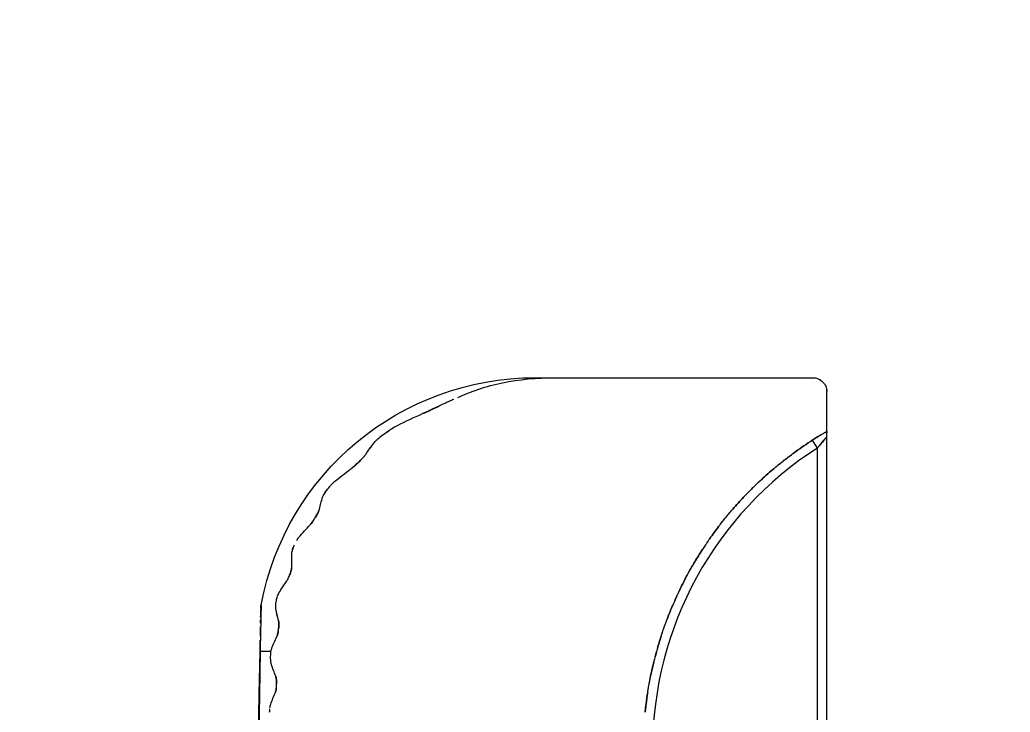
# Model space of a CAD drawing. Header units: inches. Extents: x -456 to 658, y -232 to 0.
# Drawn here: x -186.214 to -184.964, y -28.494 to -27.62 of the extents above; entities that cross this region are included whole.
import ezdxf

# ---------------------------------------------------------------- set-up
doc = ezdxf.new("R2010")
doc.units = ezdxf.units.IN
doc.header["$MEASUREMENT"] = 0
doc.styles.get("Standard").update_dxf_attribs({"font": 'arial.ttf'})
doc.dimstyles.get("Standard").update_dxf_attribs({"dimtxt": 0.18, "dimasz": 0.18, "dimexe": 0.18, "dimexo": 0.0625, "dimgap": 0.09, "dimtad": 0, "dimtih": 1, "dimtoh": 1, "dimdec": 4, "dimzin": 0, "dimdsep": 46, "dimtxsty": 'Standard', "dimcen": 0.09, "dimadec": 0, "dimazin": 0, "dimtfac": 1, "dimtdec": 4, "dimtofl": 0, "dimtmove": 0, "dimatfit": 3, "dimfxl": 1, "dimtolj": 1, "dimtzin": 0, "dimarcsym": 0})

# ---------------------------------------------------------------- blocks, each defined once
blk = doc.blocks.new('*D35')
at = {"color": 0, "lineweight": -2, "transparency": 16777216}
for p, q in [((-217.9538, -26.488), (-217.9538, -46.1394)), ((-184.9635, -33.0321), (-184.9635, -46.1394)), ((-215.7938, -43.9794), (-207.3241, -43.9794)), ((-187.1235, -43.9794), (-195.5932, -43.9794))]:
    blk.add_line(p, q, dxfattribs=at)
at = {"color": 0, "transparency": 16777216}
for points in [[(-215.7938, -43.6194), (-215.7938, -44.3394), (-217.9538, -43.9794)], [(-187.1235, -43.6194), (-187.1235, -44.3394), (-184.9635, -43.9794)]]:
    blk.add_solid(points, dxfattribs=at)
at = {"layer": 'Defpoints', "color": 0, "transparency": 16777216}
for p in [(-217.9538, -25.738), (-184.9635, -32.2821), (-217.9538, -43.9794)]:
    blk.add_point(p, dxfattribs=at)
at = {"color": 0, "transparency": 16777216, "insert": (-201.4587, -43.9794), "char_height": 3, "width": 9.467599, "attachment_point": 5}
blk.add_mtext('\\A1;1\'-8" MAX.', dxfattribs=at)

msp = doc.modelspace()

# ---------------------------------------------------------------- linework, layer by layer
at = {"color": 0, "linetype": 'Continuous', "lineweight": 0}
for p, q in [((-185.56345, -28.07205), (-185.21275, -28.07205)), ((-185.19515, -28.13998), (-185.19515, -28.08964)), ((-185.20688, -28.16083), (-185.2132, -28.15095)), ((-185.19515, -29.65523), (-185.19515, -28.14681)), ((-185.20688, -29.65523), (-185.20688, -28.16083)), ((-185.89676, -28.41773), (-185.91045, -28.41773))]:
    msp.add_line(p, q, dxfattribs=at)
at = {"color": 0, "linetype": 'Continuous', "lineweight": 0, "extrusion": (0, 0, -1)}
msp.add_arc((185.56345, -28.42387), 0.35182, 10.65181, 90, dxfattribs=at)
at = {"color": 0, "linetype": 'Continuous', "lineweight": 0}
msp.add_arc((-184.96354, -28.54114), 0.4515, 122.61294, 180, dxfattribs=at)
at = {"color": 0, "linetype": 'Continuous', "lineweight": 0, "extrusion": (0, 0, -1)}
for centre, major_axis, ratio, start_param, end_param in [((-185.55184, -28.25903), (0.32552, 0.0601), 0.5454421, -2.0726535, -1.9587978), ((-185.19711, -28.14626), (0.03912, 0.02314), 0.0976385, -1.5708037, -1.4631069), ((-185.49871, -28.25739), (0.29628, -0.03906), 0.6273998, -2.8555281, -2.7642934), ((-185.02483, -28.45233), (0.33392, 0.23043), 0.8757897, -1.6030653, -1.5385241), ((-185.30596, -28.35766), (0.59684, 0), 0.5, -2.5953935, -2.5359741), ((-185.03884, -28.45654), (0.30077, 0.26769), 0.8691796, -1.5985749, -1.5430201), ((-185.32748, -28.26473), (-0.51098, -0.00002), 0.4999967, 0.1055566, 0.1642987), ((-185.32759, -28.26474), (-0.51087, 0), 0.5, 0.1055342, 0.1642887), ((-185.05099, -28.462), (0.26835, 0.29654), 0.8633424, -1.5958756, -1.5457273), ((-185.25887, -28.40147), (0.6549, 0), 0.5, -2.7384665, -2.6885471), ((-184.24216, -28.46804), (-1.16624, 0.00007), 0.5000178, 0.3408843, 0.368076), ((-185.27326, -28.2999), (-0.59722, -0.00001), 0.5, -0.0277504, 0.022051), ((-185.27336, -28.29991), (-0.59712, 0), 0.5, -0.0277655, 0.0220437), ((-184.0958, -28.49265), (-1.32066, 0.00009), 0.5000163, 0.2829601, 0.3064939), ((-185.23739, -28.44037), (-0.67744, 0), 0.5, 0.2904201, 0.3365728), ((-185.23747, -28.44036), (-0.67735, 0), 0.5, 0.2904171, 0.3365757), ((-183.96237, -28.51103), (-1.45907, 0.00012), 0.5000155, 0.2317102, 0.2527058), ((-185.24176, -28.34483), (-0.65149, 0.0135), 0.498164, -0.1455945, -0.0996637), ((-185.24447, -28.33478), (-0.6488, 0), 0.5, -0.1353535, -0.0892223), ((-183.84518, -28.52408), (-1.57912, 0.00016), 0.5000146, 0.1851691, 0.2043651), ((-185.23326, -28.47728), (-0.67466, 0), 0.5000004, 0.1894875, 0.2345814), ((-185.23334, -28.47727), (-0.67457, 0), 0.5, 0.1894861, 0.2345854), ((-183.74684, -28.53274), (-1.67897, 0.00021), 0.5000143, 0.1419733, 0.1598901), ((-185.88711, -28.41814), (-0.02345, 0.00041), 0.0008744, 0, 0.1001086), ((-185.89492, -28.42386), (-0.00022, -0.01166), 0.1972642, -4.7188611, -4.1619055), ((-185.7869, -28.95159), (-0.10717, 0.53992), 0.0495654, -0.1404817, -0.0783634), ((-184.66639, -28.3307), (-1.24708, 0), 0.5, -0.19075, -0.166517), ((-183.66935, -28.5379), (-1.75714, 0.00029), 0.5000136, 0.1011233, 0.1181506), ((-184.66872, -28.59817), (-1.2494, 0), 0.5, 0.1836268, 0.2078935), ((-183.61417, -28.54056), (-1.81255, 0.00046), 0.5000135, 0.0618181, 0.078266)]:
    msp.add_ellipse(centre, major_axis=major_axis, ratio=ratio, start_param=start_param, end_param=end_param, dxfattribs=at)
at = {"color": 0, "linetype": 'Continuous', "lineweight": 0}
for centre, major_axis, ratio, start_param, end_param in [((-184.24226, -28.46796), (-1.16613, 0), 0.5, -0.3681092, -0.340915), ((-184.0959, -28.49257), (-1.32056, 0), 0.5, -0.3065305, -0.2829949), ((-183.96247, -28.51092), (-1.45896, 0), 0.5, -0.2527484, -0.2317513), ((-183.84529, -28.52395), (-1.57902, 0), 0.5, -0.204415, -0.1852177), ((-183.74695, -28.53257), (-1.67886, 0), 0.5, -0.1599533, -0.1420353), ((-185.88711, -28.41814), (-0.02345, 0.00041), 0.0008744, -0.1001086, 0), ((-183.66946, -28.53768), (-1.75703, 0), 0.5, -0.1182333, -0.1012049), ((-183.61427, -28.5402), (-1.81245, 0), 0.5, -0.0783946, -0.0619458)]:
    msp.add_ellipse(centre, major_axis=major_axis, ratio=ratio, start_param=start_param, end_param=end_param, dxfattribs=at)
for points, knots in [([(-185.66105, -28.0971), (-185.65264, -28.09308), (-185.64375, -28.08951), (-185.63438, -28.08642), (-185.62481, -28.08325), (-185.61483, -28.08061), (-185.60444, -28.07847), (-185.58358, -28.07419), (-185.56142, -28.07205), (-185.53797, -28.07205)], [0, 0, 0, 0, 0.25, 0.25, 0.25, 0.5, 0.5, 0.5, 1, 1, 1, 1]), ([(-185.21275, -28.07205), (-185.21041, -28.07205), (-185.20817, -28.0725), (-185.20601, -28.07339), (-185.20386, -28.07428), (-185.20196, -28.07556), (-185.20031, -28.07721), (-185.19866, -28.07885), (-185.19739, -28.08076), (-185.19649, -28.08291), (-185.1956, -28.08507), (-185.19515, -28.08731), (-185.19515, -28.08964)], [0, 0, 0, 0, 0.25, 0.25, 0.25, 0.5, 0.5, 0.5, 0.75, 0.75, 0.75, 1, 1, 1, 1]), ([(-185.70535, -28.11742), (-185.70389, -28.1168), (-185.70216, -28.11602), (-185.70032, -28.11518), (-185.69848, -28.11433), (-185.69663, -28.11347), (-185.69478, -28.11261), (-185.69108, -28.11087), (-185.68732, -28.1091), (-185.68333, -28.10726)], [0, 0, 0, 0, 0.00013705041, 0.00013705041, 0.00013705041, 0.00027410083, 0.00027410083, 0.00027410083, 0.00054820165, 0.00054820165, 0.00054820165, 0.00054820165]), ([(-185.66606, -28.09941), (-185.66788, -28.10022), (-185.66969, -28.10105), (-185.6715, -28.10186), (-185.67338, -28.1027), (-185.67529, -28.10358), (-185.67673, -28.10423), (-185.67683, -28.10427), (-185.67693, -28.10432), (-185.67703, -28.10436)], [0.00014293692, 0.00014293692, 0.00014293692, 0.00014293692, 0.00027686994, 0.00027686994, 0.00027686994, 0.00041530491, 0.00041530491, 0.00041530491, 0.0004248647, 0.0004248647, 0.0004248647, 0.0004248647]), ([(-185.6951, -28.11276), (-185.69529, -28.11284), (-185.69549, -28.11293), (-185.69568, -28.11302), (-185.69933, -28.11469), (-185.7029, -28.11638), (-185.70535, -28.11742)], [0.0008142696, 0.0008142696, 0.0008142696, 0.0008142696, 0.00082854809, 0.00082854809, 0.00082854809, 0.0011033563, 0.0011033563, 0.0011033563, 0.0011033563]), ([(-185.75325, -28.14244), (-185.75227, -28.14172), (-185.75089, -28.14073), (-185.74902, -28.13946), (-185.74715, -28.13819), (-185.74578, -28.13731), (-185.7446, -28.13657), (-185.74342, -28.13584), (-185.74207, -28.13501), (-185.74076, -28.13426), (-185.73946, -28.13351), (-185.7382, -28.13281), (-185.73718, -28.13229)], [0.00037849288, 0.00037849288, 0.00037849288, 0.00037849288, 0.00048990041, 0.00048990041, 0.00048990041, 0.00060130794, 0.00060130794, 0.00060130794, 0.00071271548, 0.00071271548, 0.00071271548, 0.00082412301, 0.00082412301, 0.00082412301, 0.00082412301]), ([(-185.76512, -28.1526), (-185.76422, -28.15151), (-185.76249, -28.14979), (-185.76038, -28.14804), (-185.75827, -28.14629), (-185.75604, -28.14448), (-185.75325, -28.14244)], [0, 0, 0, 0, 0.00018924644, 0.00018924644, 0.00018924644, 0.00037849287, 0.00037849287, 0.00037849287, 0.00037849287]), ([(-185.76015, -28.14785), (-185.76011, -28.14781), (-185.76008, -28.14778), (-185.76004, -28.14775), (-185.75798, -28.14601), (-185.75575, -28.14427), (-185.75325, -28.14244)], [0.0001857024, 0.0001857024, 0.0001857024, 0.0001857024, 0.00018924644, 0.00018924644, 0.00018924644, 0.00037849287, 0.00037849287, 0.00037849287, 0.00037849287]), ([(-185.19937, -28.14244), (-185.20308, -28.14463), (-185.20597, -28.14644), (-185.20876, -28.14814), (-185.21156, -28.14984), (-185.21413, -28.15155), (-185.21576, -28.1526)], [0.00010530809, 0.00010530809, 0.00010530809, 0.00010530809, 0.00032616631, 0.00032616631, 0.00032616631, 0.00054702454, 0.00054702454, 0.00054702454, 0.00054702454]), ([(-185.19516, -28.13998), (-185.19516, -28.13998), (-185.19515, -28.14007), (-185.19515, -28.14026), (-185.19515, -28.14056), (-185.19515, -28.1411), (-185.19515, -28.14182)], [0, 0, 0, 0, 0.00007383059, 0.00007383059, 0.00007383059, 0.00018777545, 0.00018777545, 0.00018777545, 0.00018777545]), ([(-185.21576, -28.1526), (-185.21479, -28.15197), (-185.21359, -28.1512), (-185.21225, -28.15035), (-185.21098, -28.14954), (-185.20968, -28.14872), (-185.20837, -28.1479)], [0, 0, 0, 0, 0.00011205801, 0.00011205801, 0.00011205801, 0.00021853454, 0.00021853454, 0.00021853454, 0.00021853454]), ([(-185.19515, -28.14681), (-185.19515, -28.14681), (-185.19524, -28.1469), (-185.1954, -28.14708), (-185.19548, -28.14717), (-185.19559, -28.14729), (-185.19572, -28.14744), (-185.19584, -28.14758), (-185.19599, -28.14775), (-185.19616, -28.14793), (-185.19649, -28.14831), (-185.19689, -28.14876), (-185.19736, -28.14929), (-185.19782, -28.14982), (-185.19835, -28.15044), (-185.19891, -28.15109), (-185.19948, -28.15175), (-185.20008, -28.15246), (-185.20071, -28.15321), (-185.20135, -28.15397), (-185.20202, -28.15478), (-185.2027, -28.15561), (-185.20406, -28.15727), (-185.20546, -28.15901), (-185.20688, -28.16083)], [0, 0, 0, 0, 0.00006305419, 0.00006305419, 0.00006305419, 0.00009615135, 0.00009615135, 0.00009615135, 0.0001292485, 0.0001292485, 0.0001292485, 0.00019544281, 0.00019544281, 0.00019544281, 0.00026163712, 0.00026163712, 0.00026163712, 0.00032783143, 0.00032783143, 0.00032783143, 0.00039402574, 0.00039402574, 0.00039402574, 0.00052641448, 0.00052641448, 0.00052641448, 0.00052641448]), ([(-185.19515, -28.14681), (-185.19515, -28.14681), (-185.19565, -28.14732), (-185.19644, -28.14825), (-185.19724, -28.14918), (-185.19831, -28.15036), (-185.19944, -28.15171), (-185.20058, -28.15306), (-185.20181, -28.1545), (-185.20299, -28.15596), (-185.20417, -28.15742), (-185.20542, -28.15896), (-185.20688, -28.16083)], [0, 0, 0, 0, 0.00013160362, 0.00013160362, 0.00013160362, 0.00026320724, 0.00026320724, 0.00026320724, 0.00039481086, 0.00039481086, 0.00039481086, 0.00052641448, 0.00052641448, 0.00052641448, 0.00052641448]), ([(-185.77695, -28.16873), (-185.77764, -28.16964), (-185.77855, -28.17072), (-185.77958, -28.17182), (-185.78117, -28.17352), (-185.78293, -28.17538), (-185.7852, -28.17762)], [0.00005850821, 0.00005850821, 0.00005850821, 0.00005850821, 0.00016693587, 0.00016693587, 0.00016693587, 0.00033387174, 0.00033387174, 0.00033387174, 0.00033387174]), ([(-185.77991, -28.17217), (-185.7799, -28.17216), (-185.77989, -28.17215), (-185.77988, -28.17214), (-185.77907, -28.17126), (-185.77832, -28.17041), (-185.77764, -28.16959), (-185.77696, -28.16878), (-185.77641, -28.16805), (-185.77604, -28.16747)], [0.00053407626, 0.00053407626, 0.00053407626, 0.00053407626, 0.0005350756, 0.0005350756, 0.0005350756, 0.00061937099, 0.00061937099, 0.00061937099, 0.00070366638, 0.00070366638, 0.00070366638, 0.00070366638]), ([(-185.25065, -28.17762), (-185.24947, -28.17669), (-185.24829, -28.17576), (-185.24708, -28.17483), (-185.24587, -28.1739), (-185.24469, -28.17298), (-185.24337, -28.17199), (-185.24071, -28.16999), (-185.23862, -28.16843), (-185.2373, -28.16747)], [0.00037790384, 0.00037790384, 0.00037790384, 0.00037790384, 0.00047585237, 0.00047585237, 0.00047585237, 0.0005738009, 0.0005738009, 0.0005738009, 0.00076969796, 0.00076969796, 0.00076969796, 0.00076969796]), ([(-185.25065, -28.17762), (-185.2482, -28.17568), (-185.24584, -28.17386), (-185.24353, -28.17211), (-185.24237, -28.17123), (-185.24126, -28.17039), (-185.24017, -28.16958), (-185.23908, -28.16878), (-185.2381, -28.16805), (-185.2373, -28.16747)], [0.00037790384, 0.00037790384, 0.00037790384, 0.00037790384, 0.0005738009, 0.0005738009, 0.0005738009, 0.00067174943, 0.00067174943, 0.00067174943, 0.00076969796, 0.00076969796, 0.00076969796, 0.00076969796]), ([(-185.79665, -28.18778), (-185.79588, -28.18722), (-185.79501, -28.18654), (-185.79408, -28.18577), (-185.79315, -28.18499), (-185.7922, -28.18417), (-185.79121, -28.18328), (-185.78922, -28.18151), (-185.78723, -28.17962), (-185.7852, -28.17762)], [0, 0, 0, 0, 0.0000916212, 0.0000916212, 0.0000916212, 0.00018324241, 0.00018324241, 0.00018324241, 0.00036648482, 0.00036648482, 0.00036648482, 0.00036648482]), ([(-185.78875, -28.18103), (-185.78983, -28.18204), (-185.79063, -28.18277), (-185.79146, -28.18351), (-185.79355, -28.18535), (-185.79537, -28.18685), (-185.79665, -28.18778)], [0.00044265032, 0.00044265032, 0.00044265032, 0.00044265032, 0.00051531541, 0.00051531541, 0.00051531541, 0.00069675909, 0.00069675909, 0.00069675909, 0.00069675909]), ([(-185.7852, -28.17762), (-185.78536, -28.17778), (-185.78636, -28.17877), (-185.78789, -28.18023), (-185.78795, -28.18028), (-185.788, -28.18033), (-185.78805, -28.18038)], [0.00033387174, 0.00033387174, 0.00033387174, 0.00033387174, 0.000424593577, 0.000424593577, 0.000424593577, 0.000427779774, 0.000427779774, 0.000427779774, 0.000427779774]), ([(-185.26306, -28.18778), (-185.26186, -28.18676), (-185.25996, -28.18512), (-185.25789, -28.18345), (-185.25582, -28.18179), (-185.25358, -28.17993), (-185.25065, -28.17762)], [0, 0, 0, 0, 0.00018895192, 0.00018895192, 0.00018895192, 0.00037790384, 0.00037790384, 0.00037790384, 0.00037790384]), ([(-185.24664, -28.17449), (-185.24744, -28.1751), (-185.24852, -28.17594), (-185.25003, -28.17713), (-185.25008, -28.17717), (-185.25013, -28.17722), (-185.25019, -28.17726)], [0.000301394259, 0.000301394259, 0.000301394259, 0.000301394259, 0.000387688022, 0.000387688022, 0.000387688022, 0.000390724591, 0.000390724591, 0.000390724591, 0.000390724591]), ([(-185.24306, -28.17175), (-185.24309, -28.17178), (-185.24312, -28.1718), (-185.24315, -28.17183), (-185.2438, -28.17231), (-185.24442, -28.17278), (-185.24498, -28.17321)], [0.000191314448, 0.000191314448, 0.000191314448, 0.000191314448, 0.000193844011, 0.000193844011, 0.000193844011, 0.000243843816, 0.000243843816, 0.000243843816, 0.000243843816]), ([(-185.26306, -28.18778), (-185.26236, -28.18719), (-185.2615, -28.18646), (-185.26052, -28.18564), (-185.25954, -28.18482), (-185.25851, -28.18397), (-185.25744, -28.18309), (-185.25743, -28.18308), (-185.25742, -28.18307), (-185.25741, -28.18306)], [0, 0, 0, 0, 0.00009447596, 0.00009447596, 0.00009447596, 0.00018895192, 0.00018895192, 0.00018895192, 0.00018996264, 0.00018996264, 0.00018996264, 0.00018996264]), ([(-185.82534, -28.21281), (-185.82472, -28.21199), (-185.82392, -28.21098), (-185.82302, -28.20991), (-185.82213, -28.20885), (-185.82132, -28.20791), (-185.8204, -28.20693), (-185.81856, -28.20498), (-185.81705, -28.20355), (-185.81596, -28.20265)], [0.00030215015, 0.00030215015, 0.00030215015, 0.00030215015, 0.00038644146, 0.00038644146, 0.00038644146, 0.00047073277, 0.00047073277, 0.00047073277, 0.0006393154, 0.0006393154, 0.0006393154, 0.0006393154]), ([(-185.8205, -28.20704), (-185.8205, -28.20704), (-185.8205, -28.20704), (-185.8205, -28.20704), (-185.81967, -28.20615), (-185.81888, -28.20534), (-185.81811, -28.20459), (-185.81733, -28.20384), (-185.81661, -28.20319), (-185.81596, -28.20265)], [0.00047066965, 0.00047066965, 0.00047066965, 0.00047066965, 0.00047073277, 0.00047073277, 0.00047073277, 0.00055502409, 0.00055502409, 0.00055502409, 0.0006393154, 0.0006393154, 0.0006393154, 0.0006393154]), ([(-185.27977, -28.20265), (-185.2808, -28.20361), (-185.28241, -28.20515), (-185.2844, -28.20703), (-185.28539, -28.20798), (-185.28633, -28.2089), (-185.28697, -28.20953), (-185.28762, -28.21015), (-185.28857, -28.21109), (-185.2903, -28.21281)], [0, 0, 0, 0, 0.00017519763, 0.00017519763, 0.00017519763, 0.00026279644, 0.00026279644, 0.00026279644, 0.00035039526, 0.00035039526, 0.00035039526, 0.00035039526]), ([(-185.28582, -28.2084), (-185.28541, -28.208), (-185.285, -28.20761), (-185.28459, -28.20722), (-185.28457, -28.20719), (-185.28455, -28.20717), (-185.28452, -28.20715)], [0.000486597034, 0.000486597034, 0.000486597034, 0.000486597034, 0.000526129772, 0.000526129772, 0.000526129772, 0.00052824385, 0.00052824385, 0.00052824385, 0.00052824385]), ([(-185.28214, -28.20488), (-185.28208, -28.20482), (-185.28202, -28.20476), (-185.28196, -28.20471), (-185.28112, -28.20391), (-185.28038, -28.20322), (-185.27977, -28.20265)], [0.000608788237, 0.000608788237, 0.000608788237, 0.000608788237, 0.000615243743, 0.000615243743, 0.000615243743, 0.000704357714, 0.000704357714, 0.000704357714, 0.000704357714]), ([(-185.83158, -28.22296), (-185.83123, -28.22192), (-185.83044, -28.2203), (-185.82936, -28.21858), (-185.82827, -28.21686), (-185.82698, -28.21495), (-185.82534, -28.21281)], [0, 0, 0, 0, 0.00015107507, 0.00015107507, 0.00015107507, 0.00030215015, 0.00030215015, 0.00030215015, 0.00030215015]), ([(-185.82928, -28.21846), (-185.82926, -28.21843), (-185.82925, -28.21841), (-185.82923, -28.21838), (-185.82813, -28.2166), (-185.82684, -28.21476), (-185.82534, -28.21281)], [0.00014877669, 0.00014877669, 0.00014877669, 0.00014877669, 0.00015107507, 0.00015107507, 0.00015107507, 0.00030215015, 0.00030215015, 0.00030215015, 0.00030215015]), ([(-185.2903, -28.21281), (-185.29269, -28.21518), (-185.2945, -28.21706), (-185.29613, -28.2187), (-185.29776, -28.22035), (-185.29925, -28.22196), (-185.3002, -28.22296)], [0.00035039526, 0.00035039526, 0.00035039526, 0.00035039526, 0.00052138858, 0.00052138858, 0.00052138858, 0.0006923819, 0.0006923819, 0.0006923819, 0.0006923819]), ([(-185.3002, -28.22296), (-185.29966, -28.22239), (-185.29898, -28.22168), (-185.29822, -28.22088), (-185.29749, -28.22012), (-185.29672, -28.21932), (-185.29592, -28.21849)], [0, 0, 0, 0, 0.00008697546, 0.00008697546, 0.00008697546, 0.00016927291, 0.00016927291, 0.00016927291, 0.00016927291]), ([(-185.84043, -28.24799), (-185.83923, -28.24598), (-185.8382, -28.24409), (-185.83734, -28.24231), (-185.83691, -28.24142), (-185.83654, -28.24058), (-185.83624, -28.23981), (-185.83594, -28.23904), (-185.83573, -28.23838), (-185.83562, -28.23783)], [0.00031241762, 0.00031241762, 0.00031241762, 0.00031241762, 0.00045748025, 0.00045748025, 0.00045748025, 0.00053001157, 0.00053001157, 0.00053001157, 0.00060254289, 0.00060254289, 0.00060254289, 0.00060254289]), ([(-185.83562, -28.23783), (-185.83583, -28.23884), (-185.83641, -28.2404), (-185.83724, -28.2421), (-185.83807, -28.24381), (-185.8391, -28.24576), (-185.84043, -28.24799)], [0, 0, 0, 0, 0.0001431038, 0.0001431038, 0.0001431038, 0.0002862076, 0.0002862076, 0.0002862076, 0.0002862076]), ([(-185.3222, -28.24799), (-185.32085, -28.24633), (-185.32006, -28.24538), (-185.3195, -28.24471), (-185.31893, -28.24404), (-185.31817, -28.24311), (-185.31737, -28.24217), (-185.31577, -28.2403), (-185.31448, -28.23878), (-185.31366, -28.23783)], [0.00031764442, 0.00031764442, 0.00031764442, 0.00031764442, 0.00039851238, 0.00039851238, 0.00039851238, 0.00047938034, 0.00047938034, 0.00047938034, 0.00064111626, 0.00064111626, 0.00064111626, 0.00064111626]), ([(-185.3222, -28.24799), (-185.32057, -28.24599), (-185.31901, -28.24412), (-185.31751, -28.24234), (-185.31676, -28.24145), (-185.31606, -28.24063), (-185.31539, -28.23985), (-185.31473, -28.23907), (-185.31414, -28.23839), (-185.31366, -28.23783)], [0.00031764442, 0.00031764442, 0.00031764442, 0.00031764442, 0.00047938034, 0.00047938034, 0.00047938034, 0.0005602483, 0.0005602483, 0.0005602483, 0.00064111626, 0.00064111626, 0.00064111626, 0.00064111626]), ([(-185.8477, -28.25814), (-185.84667, -28.25708), (-185.8455, -28.25563), (-185.8442, -28.25381), (-185.84291, -28.25199), (-185.84166, -28.25005), (-185.84043, -28.24799)], [0, 0, 0, 0, 0.00015620881, 0.00015620881, 0.00015620881, 0.00031241762, 0.00031241762, 0.00031241762, 0.00031241762]), ([(-185.84288, -28.25189), (-185.84361, -28.25298), (-185.84413, -28.25372), (-185.8446, -28.25435), (-185.84513, -28.25508), (-185.84568, -28.25579), (-185.8462, -28.25645)], [0.00037498466, 0.00037498466, 0.00037498466, 0.00037498466, 0.00044030706, 0.00044030706, 0.00044030706, 0.00051492603, 0.00051492603, 0.00051492603, 0.00051492603]), ([(-185.33027, -28.25814), (-185.32951, -28.25715), (-185.32832, -28.25558), (-185.32701, -28.25396), (-185.32569, -28.25234), (-185.32419, -28.25042), (-185.3222, -28.24799)], [0, 0, 0, 0, 0.00015882221, 0.00015882221, 0.00015882221, 0.00031764442, 0.00031764442, 0.00031764442, 0.00031764442]), ([(-185.33027, -28.25814), (-185.32984, -28.25759), (-185.32931, -28.2569), (-185.3287, -28.25613), (-185.3281, -28.25535), (-185.32744, -28.25451), (-185.32673, -28.25362), (-185.32533, -28.25184), (-185.32383, -28.24997), (-185.3222, -28.24799)], [0, 0, 0, 0, 0.0000794111, 0.0000794111, 0.0000794111, 0.00015882221, 0.00015882221, 0.00015882221, 0.00031764442, 0.00031764442, 0.00031764442, 0.00031764442]), ([(-185.34128, -28.27301), (-185.34195, -28.27395), (-185.34299, -28.27545), (-185.34429, -28.2773), (-185.34493, -28.27823), (-185.34557, -28.27917), (-185.34604, -28.27985), (-185.34651, -28.28054), (-185.34717, -28.2815), (-185.34829, -28.28317)], [0, 0, 0, 0, 0.0001526554, 0.0001526554, 0.0001526554, 0.00022898309, 0.00022898309, 0.00022898309, 0.00030531079, 0.00030531079, 0.00030531079, 0.00030531079]), ([(-185.34286, -28.27526), (-185.3428, -28.27517), (-185.34273, -28.27507), (-185.34267, -28.27498), (-185.34213, -28.27422), (-185.34166, -28.27356), (-185.34128, -28.27301)], [0.000526516773, 0.000526516773, 0.000526516773, 0.000526516773, 0.000535771502, 0.000535771502, 0.000535771502, 0.00061280824, 0.00061280824, 0.00061280824, 0.00061280824]), ([(-185.87033, -28.29332), (-185.87029, -28.2923), (-185.86998, -28.29075), (-185.86944, -28.28903), (-185.86891, -28.28731), (-185.86818, -28.28533), (-185.86722, -28.28317)], [0, 0, 0, 0, 0.00013852501, 0.00013852501, 0.00013852501, 0.00027705002, 0.00027705002, 0.00027705002, 0.00027705002]), ([(-185.86942, -28.28896), (-185.86941, -28.28894), (-185.86941, -28.28892), (-185.8694, -28.28891), (-185.86885, -28.28711), (-185.86812, -28.2852), (-185.86722, -28.28317)], [0.00013701791, 0.00013701791, 0.00013701791, 0.00013701791, 0.00013852501, 0.00013852501, 0.00013852501, 0.00027705002, 0.00027705002, 0.00027705002, 0.00027705002]), ([(-185.34829, -28.28317), (-185.34994, -28.28563), (-185.35118, -28.28757), (-185.35225, -28.28918), (-185.35332, -28.2908), (-185.35428, -28.29234), (-185.3549, -28.29332)], [0.00030531079, 0.00030531079, 0.00030531079, 0.00030531079, 0.0004562394, 0.0004562394, 0.0004562394, 0.000607168, 0.000607168, 0.000607168, 0.000607168]), ([(-185.3549, -28.29332), (-185.35456, -28.29277), (-185.35413, -28.2921), (-185.35364, -28.29133), (-185.35317, -28.29061), (-185.35267, -28.28983), (-185.35213, -28.289)], [0, 0, 0, 0, 0.00007616532, 0.00007616532, 0.00007616532, 0.00014805225, 0.00014805225, 0.00014805225, 0.00014805225]), ([(-185.87682, -28.32851), (-185.87608, -28.32746), (-185.87532, -28.32603), (-185.87452, -28.32422), (-185.87371, -28.3224), (-185.87297, -28.32045), (-185.87229, -28.31835)], [0, 0, 0, 0, 0.00014271007, 0.00014271007, 0.00014271007, 0.00028542013, 0.00028542013, 0.00028542013, 0.00028542013]), ([(-185.87229, -28.31835), (-185.87162, -28.31628), (-185.8711, -28.31435), (-185.87073, -28.31255), (-185.87055, -28.31165), (-185.87041, -28.31083), (-185.87033, -28.31009), (-185.87025, -28.30935), (-185.87022, -28.30872), (-185.87025, -28.30819)], [0.00028542013, 0.00028542013, 0.00028542013, 0.00028542013, 0.00042175665, 0.00042175665, 0.00042175665, 0.00048992491, 0.00048992491, 0.00048992491, 0.00055809317, 0.00055809317, 0.00055809317, 0.00055809317]), ([(-185.37508, -28.32851), (-185.37458, -28.32753), (-185.3738, -28.32601), (-185.37294, -28.3244), (-185.37207, -28.32279), (-185.37104, -28.32084), (-185.36967, -28.31835)], [0, 0, 0, 0, 0.00014488483, 0.00014488483, 0.00014488483, 0.00028976966, 0.00028976966, 0.00028976966, 0.00028976966]), ([(-185.37508, -28.32851), (-185.3748, -28.32797), (-185.37446, -28.32732), (-185.37407, -28.32656), (-185.37368, -28.32581), (-185.37324, -28.32498), (-185.37277, -28.32409), (-185.37182, -28.3223), (-185.37079, -28.32039), (-185.36967, -28.31835)], [0, 0, 0, 0, 0.00007244241, 0.00007244241, 0.00007244241, 0.00014488483, 0.00014488483, 0.00014488483, 0.00028976966, 0.00028976966, 0.00028976966, 0.00028976966]), ([(-185.36967, -28.31835), (-185.36874, -28.31665), (-185.3682, -28.31568), (-185.36781, -28.31499), (-185.36743, -28.31431), (-185.36691, -28.31337), (-185.36638, -28.31245), (-185.36532, -28.31061), (-185.36448, -28.30913), (-185.36393, -28.30819)], [0.00028976966, 0.00028976966, 0.00028976966, 0.00028976966, 0.00036301986, 0.00036301986, 0.00036301986, 0.00043627007, 0.00043627007, 0.00043627007, 0.00058277048, 0.00058277048, 0.00058277048, 0.00058277048]), ([(-185.36967, -28.31835), (-185.36855, -28.31631), (-185.36749, -28.3144), (-185.36647, -28.31261), (-185.36596, -28.31172), (-185.36549, -28.31089), (-185.36506, -28.31014), (-185.36462, -28.30938), (-185.36425, -28.30873), (-185.36393, -28.30819)], [0.00028976966, 0.00028976966, 0.00028976966, 0.00028976966, 0.00043627007, 0.00043627007, 0.00043627007, 0.00050952027, 0.00050952027, 0.00050952027, 0.00058277048, 0.00058277048, 0.00058277048, 0.00058277048]), ([(-185.88992, -28.35353), (-185.88955, -28.35177), (-185.88902, -28.3497), (-185.88842, -28.34791), (-185.88811, -28.34702), (-185.8878, -28.34616), (-185.88738, -28.34521), (-185.88696, -28.34425), (-185.88665, -28.3437), (-185.88646, -28.34338)], [0.00026587018, 0.00026587018, 0.00026587018, 0.00026587018, 0.00040331668, 0.00040331668, 0.00040331668, 0.00047203993, 0.00047203993, 0.00047203993, 0.00054076318, 0.00054076318, 0.00054076318, 0.00054076318]), ([(-185.38243, -28.34338), (-185.38287, -28.3443), (-185.38355, -28.34577), (-185.38439, -28.34759), (-185.38482, -28.34851), (-185.38524, -28.34946), (-185.38554, -28.35011), (-185.38584, -28.35076), (-185.38628, -28.35174), (-185.38708, -28.35353)], [0, 0, 0, 0, 0.00014163691, 0.00014163691, 0.00014163691, 0.00021245537, 0.00021245537, 0.00021245537, 0.00028327382, 0.00028327382, 0.00028327382, 0.00028327382]), ([(-185.89069, -28.36369), (-185.89088, -28.36265), (-185.8909, -28.36113), (-185.89078, -28.3594), (-185.89065, -28.35768), (-185.89036, -28.35565), (-185.88992, -28.35353)], [0, 0, 0, 0, 0.00013293509, 0.00013293509, 0.00013293509, 0.00026587018, 0.00026587018, 0.00026587018, 0.00026587018]), ([(-185.89085, -28.36076), (-185.89083, -28.36032), (-185.89081, -28.35986), (-185.89077, -28.35937), (-185.89064, -28.35756), (-185.89036, -28.35562), (-185.88992, -28.35353)], [0.00009683226, 0.00009683226, 0.00009683226, 0.00009683226, 0.00013293509, 0.00013293509, 0.00013293509, 0.00026587018, 0.00026587018, 0.00026587018, 0.00026587018]), ([(-185.38708, -28.35353), (-185.38818, -28.35603), (-185.38902, -28.358), (-185.38971, -28.3596), (-185.39041, -28.36121), (-185.39103, -28.36272), (-185.39143, -28.36369)], [0.00028327382, 0.00028327382, 0.00028327382, 0.00028327382, 0.00042406478, 0.00042406478, 0.00042406478, 0.00056485574, 0.00056485574, 0.00056485574, 0.00056485574]), ([(-185.38498, -28.34888), (-185.38481, -28.3485), (-185.38464, -28.34812), (-185.38447, -28.34775), (-185.38412, -28.347), (-185.3838, -28.3463), (-185.3835, -28.34566)], [0.00039444032, 0.00039444032, 0.00039444032, 0.00039444032, 0.000423704597, 0.000423704597, 0.000423704597, 0.000483091314, 0.000483091314, 0.000483091314, 0.000483091314]), ([(-185.90921, -28.35884), (-185.90921, -28.35884), (-185.90923, -28.35986), (-185.90928, -28.36191), (-185.90931, -28.36294), (-185.90934, -28.36425), (-185.90938, -28.36586), (-185.90941, -28.36748), (-185.90946, -28.36941), (-185.90951, -28.37168), (-185.90956, -28.37396), (-185.90963, -28.37659), (-185.90969, -28.37962), (-185.90976, -28.38265), (-185.90984, -28.38608), (-185.90992, -28.38997), (-185.90999, -28.39387), (-185.91009, -28.39819), (-185.91018, -28.40291), (-185.91026, -28.40762), (-185.91036, -28.41264), (-185.91045, -28.41773)], [0.50002618, 0.50002618, 0.50002618, 0.50002618, 0.625, 0.625, 0.625, 0.6875, 0.6875, 0.6875, 0.75, 0.75, 0.75, 0.8125, 0.8125, 0.8125, 0.875, 0.875, 0.875, 0.9375, 0.9375, 0.9375, 1, 1, 1, 1]), ([(-185.90962, -28.36348), (-185.90963, -28.36394), (-185.90964, -28.36462), (-185.90965, -28.36554), (-185.90967, -28.36647), (-185.90969, -28.36765), (-185.90972, -28.3691), (-185.90974, -28.37056), (-185.90977, -28.37232), (-185.90981, -28.37439), (-185.90981, -28.37441), (-185.90981, -28.37443), (-185.90981, -28.37445)], [0.56353279, 0.56353279, 0.56353279, 0.56353279, 0.62499996, 0.62499996, 0.62499996, 0.68749996, 0.68749996, 0.68749996, 0.74999995, 0.74999995, 0.74999995, 0.75069158, 0.75069158, 0.75069158, 0.75069158]), ([(-185.90981, -28.37445), (-185.90974, -28.37044), (-185.90969, -28.36752), (-185.90966, -28.36561), (-185.90966, -28.3656), (-185.90965, -28.36558), (-185.90965, -28.36557)], [0.25073467, 0.25073467, 0.25073467, 0.25073467, 0.375, 0.375, 0.375, 0.37579844, 0.37579844, 0.37579844, 0.37579844]), ([(-185.39143, -28.36369), (-185.39121, -28.36316), (-185.39094, -28.36251), (-185.39063, -28.36177), (-185.39033, -28.36106), (-185.39, -28.36028), (-185.38964, -28.35944)], [0, 0, 0, 0, 0.00007047628, 0.00007047628, 0.00007047628, 0.00013721911, 0.00013721911, 0.00013721911, 0.00013721911]), ([(-185.90987, -28.37776), (-185.90989, -28.37895), (-185.90991, -28.38023), (-185.90993, -28.38161), (-185.90994, -28.38163), (-185.90994, -28.38166), (-185.90994, -28.38168)], [0.781541847, 0.781541847, 0.781541847, 0.781541847, 0.812499949, 0.812499949, 0.812499949, 0.813020678, 0.813020678, 0.813020678, 0.813020678]), ([(-185.88715, -28.38871), (-185.88693, -28.38662), (-185.88684, -28.38466), (-185.88687, -28.38284), (-185.8869, -28.38103), (-185.88705, -28.3796), (-185.88734, -28.37856)], [0.00027261486, 0.00027261486, 0.00027261486, 0.00027261486, 0.00040690567, 0.00040690567, 0.00040690567, 0.00054119648, 0.00054119648, 0.00054119648, 0.00054119648]), ([(-185.88734, -28.37856), (-185.88705, -28.3796), (-185.8869, -28.3811), (-185.88687, -28.38284), (-185.88684, -28.38457), (-185.88693, -28.38661), (-185.88715, -28.38871)], [0, 0, 0, 0, 0.00013267475, 0.00013267475, 0.00013267475, 0.0002653495, 0.0002653495, 0.0002653495, 0.0002653495]), ([(-185.40097, -28.38871), (-185.39991, -28.38568), (-185.39923, -28.38376), (-185.3987, -28.38236), (-185.39818, -28.38097), (-185.39764, -28.37948), (-185.3973, -28.37856)], [0.00027494817, 0.00027494817, 0.00027494817, 0.00027494817, 0.00041341838, 0.00041341838, 0.00041341838, 0.0005518886, 0.0005518886, 0.0005518886, 0.0005518886]), ([(-185.40097, -28.38871), (-185.40025, -28.38664), (-185.39956, -28.38471), (-185.3989, -28.38291), (-185.39858, -28.38201), (-185.39828, -28.38119), (-185.398, -28.38045), (-185.39773, -28.37971), (-185.39749, -28.37908), (-185.3973, -28.37856)], [0.00027494817, 0.00027494817, 0.00027494817, 0.00027494817, 0.00041341838, 0.00041341838, 0.00041341838, 0.00048265349, 0.00048265349, 0.00048265349, 0.0005518886, 0.0005518886, 0.0005518886, 0.0005518886]), ([(-185.91002, -28.38626), (-185.91004, -28.38779), (-185.91007, -28.38942), (-185.9101, -28.39115), (-185.91012, -28.39205), (-185.91013, -28.39298), (-185.91015, -28.39394), (-185.91017, -28.3949), (-185.91018, -28.3959), (-185.9102, -28.39692), (-185.91021, -28.39725), (-185.91021, -28.39757), (-185.91022, -28.3979)], [0.844928991, 0.844928991, 0.844928991, 0.844928991, 0.874999945, 0.874999945, 0.874999945, 0.890624944, 0.890624944, 0.890624944, 0.906249943, 0.906249943, 0.906249943, 0.91121964, 0.91121964, 0.91121964, 0.91121964]), ([(-185.91022, -28.3979), (-185.91018, -28.39559), (-185.91014, -28.39342), (-185.91011, -28.39137), (-185.91007, -28.38956), (-185.91004, -28.38786), (-185.91002, -28.38626)], [0.089911245, 0.089911245, 0.089911245, 0.089911245, 0.125, 0.125, 0.125, 0.156163143, 0.156163143, 0.156163143, 0.156163143]), ([(-185.88943, -28.39887), (-185.88894, -28.39783), (-185.88849, -28.39641), (-185.88808, -28.39459), (-185.88768, -28.39278), (-185.88736, -28.39082), (-185.88715, -28.38871)], [0, 0, 0, 0, 0.00013630743, 0.00013630743, 0.00013630743, 0.00027261486, 0.00027261486, 0.00027261486, 0.00027261486]), ([(-185.88767, -28.39254), (-185.88778, -28.39318), (-185.8879, -28.39379), (-185.88803, -28.39436), (-185.8884, -28.39605), (-185.88885, -28.39766), (-185.88943, -28.39887)], [0.00035434229, 0.00035434229, 0.00035434229, 0.00035434229, 0.0004000166, 0.0004000166, 0.0004000166, 0.00053468371, 0.00053468371, 0.00053468371, 0.00053468371]), ([(-185.40438, -28.39887), (-185.40407, -28.39791), (-185.40359, -28.39641), (-185.40304, -28.3948), (-185.4025, -28.39319), (-185.40184, -28.39121), (-185.40097, -28.38871)], [0, 0, 0, 0, 0.00013747408, 0.00013747408, 0.00013747408, 0.00027494817, 0.00027494817, 0.00027494817, 0.00027494817]), ([(-185.40438, -28.39887), (-185.40421, -28.39835), (-185.404, -28.39771), (-185.40376, -28.39697), (-185.40352, -28.39623), (-185.40325, -28.39541), (-185.40295, -28.39452), (-185.40235, -28.39272), (-185.40169, -28.39078), (-185.40097, -28.38871)], [0, 0, 0, 0, 0.00006873704, 0.00006873704, 0.00006873704, 0.00013747408, 0.00013747408, 0.00013747408, 0.00027494817, 0.00027494817, 0.00027494817, 0.00027494817]), ([(-185.91032, -28.40345), (-185.91035, -28.40566), (-185.9104, -28.408), (-185.91044, -28.41037), (-185.91048, -28.41278), (-185.91052, -28.41523), (-185.91057, -28.41773)], [0.937994509, 0.937994509, 0.937994509, 0.937994509, 0.968749939, 0.968749939, 0.968749939, 1, 1, 1, 1]), ([(-185.91057, -28.41773), (-185.91048, -28.41285), (-185.9104, -28.40805), (-185.91032, -28.40356), (-185.91032, -28.40353), (-185.91032, -28.40349), (-185.91032, -28.40345)], [0, 0, 0, 0, 0.0625, 0.0625, 0.0625, 0.063031307, 0.063031307, 0.063031307, 0.063031307]), ([(-185.89722, -28.4239), (-185.8972, -28.4228), (-185.89715, -28.42173), (-185.89707, -28.42069), (-185.897, -28.41964), (-185.89689, -28.41865), (-185.89676, -28.41773)], [0.00026595988, 0.00026595988, 0.00026595988, 0.00026595988, 0.00033620077, 0.00033620077, 0.00033620077, 0.00040644165, 0.00040644165, 0.00040644165, 0.00040644165]), ([(-185.4089, -28.41374), (-185.40916, -28.41465), (-185.40957, -28.41613), (-185.40995, -28.41747), (-185.41033, -28.41881), (-185.41085, -28.42073), (-185.41168, -28.4239)], [0, 0, 0, 0, 0.00013573863, 0.00013573863, 0.00013573863, 0.00027147726, 0.00027147726, 0.00027147726, 0.00027147726]), ([(-185.41168, -28.4239), (-185.41114, -28.42181), (-185.41061, -28.41987), (-185.41012, -28.41807), (-185.41009, -28.41797), (-185.41006, -28.41787), (-185.41004, -28.41777)], [0.00026990563, 0.00026990563, 0.00026990563, 0.00026990563, 0.0004051581, 0.0004051581, 0.0004051581, 0.00041264015, 0.00041264015, 0.00041264015, 0.00041264015]), ([(-185.89622, -28.43405), (-185.89658, -28.43297), (-185.89685, -28.43144), (-185.89702, -28.42971), (-185.89718, -28.42798), (-185.89725, -28.42593), (-185.89722, -28.4239)], [0, 0, 0, 0, 0.00013297994, 0.00013297994, 0.00013297994, 0.00026595988, 0.00026595988, 0.00026595988, 0.00026595988]), ([(-185.89622, -28.43405), (-185.89657, -28.43301), (-185.89683, -28.43159), (-185.89701, -28.42977), (-185.89701, -28.42976), (-185.89701, -28.42975), (-185.89701, -28.42974)], [0, 0, 0, 0, 0.00013297994, 0.00013297994, 0.00013297994, 0.00013377949, 0.00013377949, 0.00013377949, 0.00013377949]), ([(-185.41168, -28.4239), (-185.41233, -28.42637), (-185.41283, -28.42836), (-185.41323, -28.42998), (-185.41364, -28.4316), (-185.41399, -28.43309), (-185.41422, -28.43405)], [0.00027147726, 0.00027147726, 0.00027147726, 0.00027147726, 0.00040691517, 0.00040691517, 0.00040691517, 0.00054235308, 0.00054235308, 0.00054235308, 0.00054235308]), ([(-185.88965, -28.45908), (-185.88961, -28.45697), (-185.8897, -28.45501), (-185.88992, -28.4532), (-185.89013, -28.45139), (-185.89045, -28.44996), (-185.89085, -28.44892)], [0.00026730104, 0.00026730104, 0.00026730104, 0.00026730104, 0.00040043264, 0.00040043264, 0.00040043264, 0.00053356423, 0.00053356423, 0.00053356423, 0.00053356423]), ([(-185.89085, -28.44892), (-185.89042, -28.45003), (-185.89011, -28.45158), (-185.88991, -28.4533), (-185.8897, -28.45502), (-185.88961, -28.45706), (-185.88965, -28.45908)], [0, 0, 0, 0, 0.00013489378, 0.00013489378, 0.00013489378, 0.00026978756, 0.00026978756, 0.00026978756, 0.00026978756]), ([(-185.41944, -28.45908), (-185.41881, -28.45556), (-185.41844, -28.45368), (-185.4182, -28.45249), (-185.41796, -28.4513), (-185.41768, -28.44982), (-185.41749, -28.44892)], [0.00026731862, 0.00026731862, 0.00026731862, 0.00026731862, 0.00040136129, 0.00040136129, 0.00040136129, 0.00053540396, 0.00053540396, 0.00053540396, 0.00053540396]), ([(-185.41944, -28.45908), (-185.41906, -28.45699), (-185.4187, -28.45504), (-185.41835, -28.45323), (-185.418, -28.45141), (-185.41771, -28.44997), (-185.41749, -28.44892)], [0.00026731862, 0.00026731862, 0.00026731862, 0.00026731862, 0.00040136129, 0.00040136129, 0.00040136129, 0.00053540396, 0.00053540396, 0.00053540396, 0.00053540396]), ([(-185.89121, -28.46923), (-185.89078, -28.46819), (-185.89041, -28.46677), (-185.89013, -28.46498), (-185.88999, -28.46408), (-185.88988, -28.46313), (-185.8898, -28.46213), (-185.88971, -28.46113), (-185.88966, -28.46011), (-185.88965, -28.45908)], [0, 0, 0, 0, 0.00013365052, 0.00013365052, 0.00013365052, 0.00020047578, 0.00020047578, 0.00020047578, 0.00026730104, 0.00026730104, 0.00026730104, 0.00026730104]), ([(-185.42115, -28.46923), (-185.42099, -28.46818), (-185.42076, -28.46674), (-185.42045, -28.46493), (-185.42015, -28.46311), (-185.41982, -28.46116), (-185.41944, -28.45908)], [0, 0, 0, 0, 0.00013365931, 0.00013365931, 0.00013365931, 0.00026731862, 0.00026731862, 0.00026731862, 0.00026731862]), ([(-185.42324, -28.4841), (-185.42335, -28.48497), (-185.42352, -28.48637), (-185.42374, -28.48826), (-185.42396, -28.49016), (-185.42417, -28.49221), (-185.42439, -28.49426)], [0, 0, 0, 0, 0.00013291599, 0.00013291599, 0.00013291599, 0.00026583198, 0.00026583198, 0.00026583198, 0.00026583198]), ([(-185.42439, -28.49426), (-185.42418, -28.49216), (-185.42396, -28.49021), (-185.42375, -28.4884), (-185.42355, -28.48658), (-185.42337, -28.48515), (-185.42324, -28.4841)], [0.00026914066, 0.00026914066, 0.00026914066, 0.00026914066, 0.00040391271, 0.00040391271, 0.00040391271, 0.00053868477, 0.00053868477, 0.00053868477, 0.00053868477])]:
    msp.add_open_spline(points, degree=3, knots=knots, dxfattribs=at)
for points in [[(-185.20604, -28.07338), (-185.20503, -28.0738), (-185.20406, -28.07431), (-185.20313, -28.07491)], [(-185.20036, -28.07715), (-185.19929, -28.07821), (-185.19834, -28.07943), (-185.19755, -28.08078)], [(-185.19552, -28.08609), (-185.19532, -28.08706), (-185.19515, -28.08818), (-185.19515, -28.08964)], [(-185.68333, -28.10726), (-185.68798, -28.10941), (-185.69161, -28.11115), (-185.69508, -28.11275)], [(-185.67715, -28.10442), (-185.67854, -28.10505), (-185.6804, -28.1059), (-185.68333, -28.10726)], [(-185.73718, -28.13229), (-185.72693, -28.12704), (-185.71632, -28.12208), (-185.70535, -28.11742)], [(-185.74088, -28.13432), (-185.73953, -28.13354), (-185.73828, -28.13285), (-185.73718, -28.13229)], [(-185.75325, -28.14244), (-185.75156, -28.14121), (-185.74987, -28.14002), (-185.74816, -28.13888)], [(-185.74483, -28.13672), (-185.74415, -28.13629), (-185.74348, -28.13587), (-185.74281, -28.13547)], [(-185.19515, -28.13998), (-185.19656, -28.14079), (-185.19797, -28.14161), (-185.19937, -28.14244)], [(-185.19515, -28.14681), (-185.19515, -28.14464), (-185.19515, -28.14298), (-185.19515, -28.1418)], [(-185.77604, -28.16747), (-185.77278, -28.16238), (-185.76914, -28.15742), (-185.76512, -28.1526)], [(-185.76292, -28.15031), (-185.76252, -28.14993), (-185.7621, -28.14955), (-185.76168, -28.14917)], [(-185.21576, -28.1526), (-185.22308, -28.15735), (-185.23026, -28.16231), (-185.2373, -28.16747)], [(-185.2081, -28.14773), (-185.20709, -28.14711), (-185.20606, -28.14647), (-185.20502, -28.14584)], [(-185.7852, -28.17762), (-185.7838, -28.17625), (-185.7825, -28.17493), (-185.78129, -28.17365)], [(-185.25559, -28.18158), (-185.25402, -28.1803), (-185.25238, -28.17899), (-185.25065, -28.17762)], [(-185.26306, -28.18778), (-185.26875, -28.1926), (-185.27432, -28.19756), (-185.27977, -28.20265)], [(-185.82534, -28.21281), (-185.82436, -28.21152), (-185.82335, -28.21028), (-185.82234, -28.2091)], [(-185.2903, -28.21281), (-185.28925, -28.21175), (-185.28822, -28.21074), (-185.2872, -28.20975)], [(-185.3002, -28.22296), (-185.30479, -28.22782), (-185.30928, -28.23278), (-185.31366, -28.23783)], [(-185.84441, -28.25409), (-185.84402, -28.25355), (-185.8436, -28.25295), (-185.84309, -28.2522)], [(-185.86425, -28.27736), (-185.86287, -28.275), (-185.86189, -28.27373), (-185.86127, -28.27301)], [(-185.34618, -28.28006), (-185.34586, -28.27959), (-185.34554, -28.27912), (-185.34523, -28.27866)], [(-185.87229, -28.31835), (-185.87278, -28.31985), (-185.87351, -28.32196), (-185.87456, -28.32432)], [(-185.87072, -28.3125), (-185.87108, -28.3142), (-185.87159, -28.31618), (-185.87229, -28.31835)], [(-185.38708, -28.35353), (-185.38659, -28.35243), (-185.38611, -28.35136), (-185.38564, -28.35033)], [(-185.90962, -28.36348), (-185.90961, -28.363), (-185.90961, -28.36277), (-185.90961, -28.36277)], [(-185.90961, -28.36277), (-185.90958, -28.36145), (-185.90945, -28.36013), (-185.90921, -28.35884)], [(-185.90994, -28.38168), (-185.90991, -28.38028), (-185.90989, -28.37897), (-185.90987, -28.37776)], [(-185.91057, -28.41773), (-185.93093, -29.58454), (-185.9513, -30.75135), (-185.97167, -31.91817)], [(-185.97167, -31.91817), (-185.95097, -30.73271), (-185.93061, -29.5659), (-185.91057, -28.41773)], [(-185.91045, -28.41773), (-185.93028, -29.55353), (-185.95064, -30.72034), (-185.97156, -31.91817)], [(-185.97156, -31.91817), (-185.95119, -30.75135), (-185.93082, -29.58454), (-185.91045, -28.41773)], [(-185.89676, -28.41773), (-185.89655, -28.41627), (-185.89625, -28.41481), (-185.89584, -28.41374)], [(-185.41422, -28.43405), (-185.41397, -28.43302), (-185.41364, -28.43161), (-185.4132, -28.42985)], [(-185.89012, -28.4649), (-185.89038, -28.46658), (-185.89074, -28.46811), (-185.89121, -28.46923)], [(-185.89847, -28.49426), (-185.89844, -28.49276), (-185.89836, -28.49123), (-185.89822, -28.48983)], [(-185.89806, -28.48844), (-185.89783, -28.48673), (-185.89752, -28.4852), (-185.89711, -28.4841)]]:
    msp.add_open_spline(points, degree=3, dxfattribs=at)

# ---------------------------------------------------------------- dimensions: what is measured, and where the dimension line sits
dim = msp.add_linear_dim(base=(-217.95381, -43.97939), p1=(-184.96354, -32.28212), p2=(-217.95381, -25.73804), text='1\'-8" MAX.', dimstyle='Standard', override={"dimscale": 12, "dimtxt": 0.25})
dim.commit()
dim.dimension.update_dxf_attribs({"geometry": '*D35', "text_midpoint": (-201.45868, -43.97939)})

doc.saveas('drawing.dxf')
